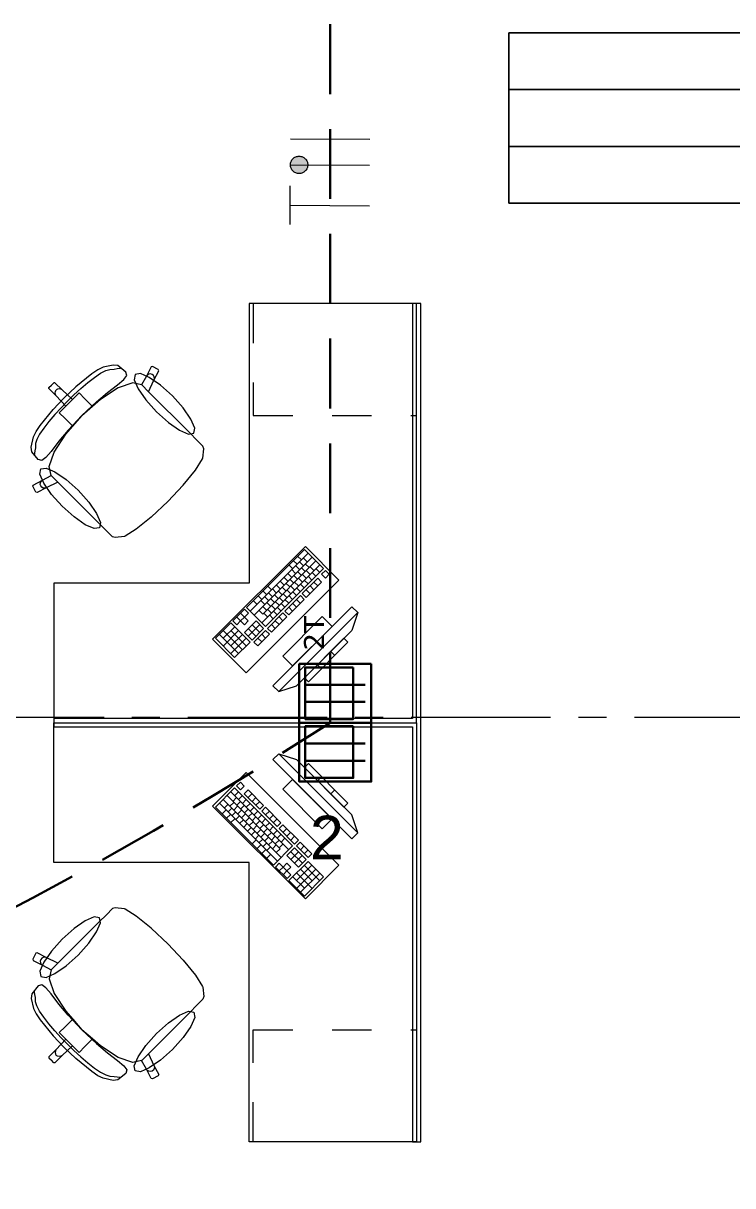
# Model space of a CAD drawing. Header units: inches. Extents: x -19 to 5698, y -728 to 92.
# Drawn here: x 123.249 to 125.791, y 8.325 to 12.486 of the extents above; entities that cross this region are included whole.
import ezdxf

# ---------------------------------------------------------------- set-up
doc = ezdxf.new("R2010")
doc.units = ezdxf.units.IN
doc.header["$MEASUREMENT"] = 0
for name, pattern in [('HIDDEN', [0.375, 0.25, -0.125]), ('Punto & Raya', [0.65, 0.5, -0.075, 0, -0.075]), ('Rayas', [0.282222, 0.141111, -0.141111]), ('RAYITAS', [0.375, 0.25, -0.125])]:
    doc.linetypes.add(name, pattern=pattern)
doc.layers.get('0').update_dxf_attribs({"color": 61})
for name, color, linetype, lineweight in [('00 conduct tomacorr', 120, 'HIDDEN', 30), ('00 IE LUZ EMERGENCIA', 253, 'Continuous', 0), ('T-TECHO-E', 150, 'Continuous', 20), ('TOMACORRIENTE', 22, 'RAYITAS', 9)]:
    doc.layers.add(name, color=color, linetype=linetype, lineweight=lineweight)
for name, color, linetype in [('02 _ ARQ _ ZON _ Espacio.3D', 7, 'Continuous'), ('Interior - Mobiliario', 7, 'Continuous'), ('Marcador - Secciones', 7, 'Continuous')]:
    doc.layers.add(name, color=color, linetype=linetype)
doc.styles.add('Annotative', font='arial.ttf')

# ---------------------------------------------------------------- blocks, each defined once
blk = doc.blocks.new('CAJA POP UP 6 MODULOS')
at = {"layer": '00 conduct tomacorr', "linetype": 'Continuous'}
for p, q in [((-0.095, -0.165), (-0.095, -0.0151)), ((-0.052, -0.165), (-0.052, -0.0151)), ((0.052, -0.165), (0.052, -0.0151)), ((0.095, -0.165), (0.095, -0.0151)), ((0, -0.165), (0, -0.18))]:
    blk.add_line(p, q, dxfattribs=at)
for points in [[(-0.147, 0), (0.147, 0), (0.147, -0.18), (-0.147, -0.18)], [(0, 0), (0.147, 0), (0.147, -0.18), (0, -0.18)]]:
    blk.add_lwpolyline(points, close=True, dxfattribs=at)
for points in [[(-0.138, -0.045), (-0.009, -0.045), (-0.009, -0.165), (-0.138, -0.165), (-0.138, -0.045)], [(0.009, -0.045), (0.138, -0.045), (0.138, -0.165), (0.009, -0.165), (0.009, -0.045)]]:
    blk.add_lwpolyline(points, dxfattribs=at)
at = {"color": 1, "insert": (-0.1807, -0.168), "char_height": 0.05, "attachment_point": 1, "rotation": 180}
blk.add_mtext_dynamic_manual_height_columns('{\\fVerdana|b0|i0|c0|p34;2T}', width=0.000481, gutter_width=0.1561, heights=[0], dxfattribs=at)
blk = doc.blocks.new('a')
at = {"layer": 'TOMACORRIENTE', "ltscale": 0.05}
h = blk.add_hatch(color=4, dxfattribs=at)
edge = h.paths.add_edge_path()
edge.add_arc((0, 0.0752), 0.0211, 0, 360)
at = {"layer": 'TOMACORRIENTE', "color": 4}
for p, q in [((-0.1455, 0.0963), (-0.0515, 0.0963)), ((-0.0985, 0.0963), (-0.0985, -0.0966)), ((0, 0.0963), (0, -0.0963)), ((0.0623, -0.0963), (0.0623, 0.0963))]:
    blk.add_line(p, q, dxfattribs=at)
blk.add_circle((0, 0.0752), 0.0211, dxfattribs=at)
blk = doc.blocks.new('CABLE 3FACE')
at = {"layer": 'T-TECHO-E', "rotation": 59.94170052614085}
blk.add_blockref('a', (0, 0), dxfattribs=at)

msp = doc.modelspace()

# ---------------------------------------------------------------- linework, layer by layer
at = {"layer": '00 conduct tomacorr'}
msp.add_line((124.3481, 9.9826), (124.3481, 14.0254), dxfattribs=at)
msp.add_arc((116.776, 21.6227), 13.8863, 286.74141, 303.04462, dxfattribs=at)
at = {"layer": '02 _ ARQ _ ZON _ Espacio.3D', "color": 251, "linetype": 'Continuous', "lineweight": 13}
for p, q in [((127.8106, 12.4525), (124.9882, 12.4525)), ((124.9882, 12.4525), (124.9882, 11.8418)), ((124.9882, 12.4525), (127.8106, 12.4525)), ((124.9882, 12.2489), (124.9882, 12.4525)), ((127.8106, 12.2489), (124.9882, 12.2489)), ((124.9882, 12.2489), (127.8106, 12.2489)), ((124.9882, 12.0454), (124.9882, 12.2489)), ((127.8106, 12.0454), (124.9882, 12.0454)), ((124.9882, 12.0454), (127.8106, 12.0454)), ((124.9882, 11.8418), (124.9882, 12.0454)), ((124.9882, 11.8418), (127.8106, 11.8418)), ((127.8106, 11.8418), (124.9882, 11.8418))]:
    msp.add_line(p, q, dxfattribs=at)
at = {"layer": 'Interior - Mobiliario', "color": 175, "linetype": 'Rayas', "lineweight": 13}
for p, q in [((124.0734, 11.4826), (124.0734, 11.0826)), ((124.0734, 11.0826), (124.6584, 11.0826)), ((124.0734, 8.4826), (124.0734, 8.8826)), ((124.0734, 8.8826), (124.6584, 8.8826))]:
    msp.add_line(p, q, dxfattribs=at)
at = {"layer": 'Interior - Mobiliario', "color": 175, "linetype": 'Continuous', "lineweight": 13}
for p, q in [((124.6734, 11.4826), (124.6434, 11.4826)), ((124.6434, 11.4826), (124.6434, 9.9976)), ((124.6734, 9.9976), (124.6734, 11.4826)), ((123.5162, 11.2462), (123.4945, 11.2313)), ((123.5355, 11.2552), (123.5162, 11.2462)), ((123.5259, 11.2336), (123.5447, 11.2436)), ((123.5716, 11.263), (123.5355, 11.2552)), ((123.5447, 11.2436), (123.5594, 11.2475)), ((123.5594, 11.2475), (123.5748, 11.2486)), ((123.5884, 11.2611), (123.5716, 11.263)), ((123.5748, 11.2486), (123.5856, 11.2507)), ((123.5856, 11.2507), (123.5936, 11.2514)), ((123.6162, 11.2379), (123.5884, 11.2611)), ((123.5936, 11.2514), (123.5981, 11.2522)), ((123.6196, 11.225), (123.6162, 11.2379)), ((123.7076, 11.2559), (123.6906, 11.2228)), ((123.7116, 11.2572), (123.7076, 11.2559)), ((123.733, 11.2464), (123.7116, 11.2572)), ((123.7173, 11.2093), (123.7343, 11.2424)), ((123.7343, 11.2424), (123.733, 11.2464)), ((123.3584, 11.1997), (123.3498, 11.1912)), ((123.3626, 11.1997), (123.3584, 11.1997)), ((123.3887, 11.1736), (123.3626, 11.1997)), ((123.4945, 11.2313), (123.4378, 11.1845)), ((123.4555, 11.179), (123.4802, 11.2002)), ((123.4802, 11.2002), (123.504, 11.2188)), ((123.504, 11.2188), (123.5259, 11.2336)), ((123.5873, 11.192), (123.6096, 11.2106)), ((123.6413, 11.1992), (123.5894, 11.1809)), ((123.6096, 11.2106), (123.6196, 11.225)), ((123.6733, 11.1918), (123.6413, 11.1992)), ((123.6906, 11.2228), (123.6733, 11.1918)), ((123.6942, 11.2274), (123.6906, 11.2228)), ((123.6994, 11.2303), (123.6942, 11.2274)), ((123.6977, 11.1675), (123.7173, 11.2093)), ((123.7052, 11.231), (123.6994, 11.2303)), ((123.7108, 11.2295), (123.7052, 11.231)), ((123.7154, 11.2259), (123.7108, 11.2295)), ((123.7183, 11.2208), (123.7154, 11.2259)), ((123.7173, 11.2093), (123.7189, 11.2149)), ((123.7189, 11.2149), (123.7183, 11.2208)), ((123.3413, 11.1826), (123.3498, 11.1912)), ((123.3413, 11.1784), (123.3413, 11.1826)), ((123.3674, 11.1523), (123.3413, 11.1784)), ((123.363, 11.1629), (123.3642, 11.1687)), ((123.3641, 11.1572), (123.363, 11.1629)), ((123.3674, 11.1523), (123.3641, 11.1572)), ((123.3642, 11.1687), (123.3675, 11.1736)), ((123.3723, 11.1768), (123.3675, 11.1736)), ((123.3781, 11.178), (123.3723, 11.1768)), ((123.3838, 11.1769), (123.3781, 11.178)), ((123.3887, 11.1736), (123.3838, 11.1769)), ((123.4252, 11.1397), (123.3887, 11.1736)), ((123.4378, 11.1845), (123.3956, 11.1454)), ((123.4074, 11.1336), (123.4308, 11.1565)), ((123.4489, 11.1633), (123.4252, 11.1397)), ((123.4308, 11.1565), (123.4555, 11.179)), ((123.47, 11.1421), (123.4489, 11.1633)), ((123.5118, 11.1314), (123.5512, 11.1641)), ((123.5894, 11.1809), (123.5255, 11.1396)), ((123.5512, 11.1641), (123.5873, 11.192)), ((123.6735, 11.1917), (123.6733, 11.1918)), ((123.6735, 11.1917), (123.6977, 11.1675)), ((123.8456, 11.0197), (123.6977, 11.1675)), ((123.3565, 11.1032), (123.3956, 11.1454)), ((123.4013, 11.1158), (123.3674, 11.1523)), ((123.3777, 11.0921), (123.4013, 11.1158)), ((123.4074, 11.1336), (123.3846, 11.1102)), ((123.4013, 11.1158), (123.4133, 11.1277)), ((123.4252, 11.1397), (123.4133, 11.1277)), ((123.4591, 11.0819), (123.5118, 11.1314)), ((123.4974, 11.1148), (123.4595, 11.0815)), ((123.4974, 11.1148), (123.47, 11.1421)), ((123.5255, 11.1396), (123.4974, 11.1148)), ((123.3097, 11.0465), (123.3565, 11.1032)), ((123.362, 11.0856), (123.3408, 11.0608)), ((123.3846, 11.1102), (123.362, 11.0856)), ((123.3989, 11.071), (123.3777, 11.0921)), ((123.4262, 11.0436), (123.3989, 11.071)), ((123.4591, 11.0819), (123.4096, 11.0292)), ((123.4262, 11.0436), (123.4595, 11.0815)), ((123.2948, 11.0248), (123.3097, 11.0465)), ((123.3223, 11.037), (123.3074, 11.0152)), ((123.3408, 11.0608), (123.3223, 11.037)), ((123.4096, 11.0292), (123.3769, 10.9898)), ((123.4015, 11.0155), (123.4262, 11.0436)), ((123.278, 10.9694), (123.2858, 11.0056)), ((123.2858, 11.0056), (123.2948, 11.0248)), ((123.2974, 10.9963), (123.2935, 10.9816)), ((123.3074, 11.0152), (123.2974, 10.9963)), ((123.3769, 10.9898), (123.349, 10.9537)), ((123.3601, 10.9516), (123.4015, 11.0155)), ((123.8711, 10.9942), (123.8456, 11.0197)), ((123.893, 10.9722), (123.8711, 10.9942)), ((123.2799, 10.9526), (123.278, 10.9694)), ((123.3031, 10.9248), (123.2799, 10.9526)), ((123.2896, 10.9474), (123.2888, 10.9429)), ((123.2903, 10.9554), (123.2896, 10.9474)), ((123.2924, 10.9662), (123.2903, 10.9554)), ((123.2935, 10.9816), (123.2924, 10.9662)), ((123.349, 10.9537), (123.3304, 10.9314)), ((123.3418, 10.8997), (123.3601, 10.9516)), ((123.8919, 10.929), (123.8959, 10.9629)), ((123.8959, 10.9629), (123.893, 10.9722)), ((123.316, 10.9214), (123.3031, 10.9248)), ((123.3304, 10.9314), (123.316, 10.9214)), ((123.8661, 10.8868), (123.891, 10.9269)), ((123.891, 10.9269), (123.8919, 10.929)), ((123.3182, 10.8504), (123.3492, 10.8677)), ((123.3492, 10.8677), (123.3418, 10.8997)), ((123.3493, 10.8675), (123.3492, 10.8677)), ((123.3493, 10.8675), (123.3735, 10.8433)), ((123.8225, 10.8332), (123.8661, 10.8868)), ((123.2838, 10.8294), (123.2851, 10.8334)), ((123.2946, 10.808), (123.2838, 10.8294)), ((123.2851, 10.8334), (123.3182, 10.8504)), ((123.3317, 10.8237), (123.2986, 10.8067)), ((123.31, 10.8358), (123.3107, 10.8416)), ((123.3115, 10.8302), (123.31, 10.8358)), ((123.3107, 10.8416), (123.3136, 10.8468)), ((123.3151, 10.8256), (123.3115, 10.8302)), ((123.3136, 10.8468), (123.3182, 10.8504)), ((123.3203, 10.8227), (123.3151, 10.8256)), ((123.3261, 10.8221), (123.3203, 10.8227)), ((123.3317, 10.8237), (123.3261, 10.8221)), ((123.3735, 10.8433), (123.3317, 10.8237)), ((123.5213, 10.6954), (123.3735, 10.8433)), ((123.767, 10.774), (123.8219, 10.8323)), ((123.8219, 10.8323), (123.8225, 10.8332)), ((123.2986, 10.8067), (123.2946, 10.808)), ((123.767, 10.774), (123.7087, 10.7191)), ((123.5469, 10.6699), (123.5213, 10.6954)), ((123.7078, 10.7185), (123.6542, 10.6749)), ((123.7087, 10.7191), (123.7078, 10.7185)), ((123.5688, 10.648), (123.5469, 10.6699)), ((123.6542, 10.6749), (123.6141, 10.65)), ((123.5781, 10.6451), (123.5688, 10.648)), ((123.612, 10.6491), (123.5781, 10.6451)), ((123.6141, 10.65), (123.612, 10.6491)), ((124.2565, 10.603), (124.0487, 10.3953)), ((124.2702, 10.5893), (124.0625, 10.3816)), ((124.2839, 10.5756), (124.0762, 10.3679)), ((124.2322, 10.5788), (124.2459, 10.5651)), ((124.2529, 10.572), (124.2666, 10.5583)), ((124.325, 10.5345), (124.2565, 10.603)), ((124.3113, 10.5482), (124.1036, 10.3405)), ((124.2976, 10.5619), (124.1072, 10.3715)), ((124.1173, 10.3268), (124.325, 10.5345)), ((124.2011, 10.5477), (124.2148, 10.5339)), ((124.2113, 10.5305), (124.225, 10.5168)), ((124.2166, 10.5632), (124.2304, 10.5495)), ((124.2252, 10.5443), (124.2389, 10.5306)), ((124.239, 10.5582), (124.2527, 10.5445)), ((124.2458, 10.5375), (124.2595, 10.5238)), ((124.2596, 10.5514), (124.2734, 10.5377)), ((124.2768, 10.5411), (124.2905, 10.5274)), ((124.2975, 10.5343), (124.3112, 10.5206)), ((124.1698, 10.4889), (124.1835, 10.4752)), ((124.1836, 10.5028), (124.1973, 10.4891)), ((124.1975, 10.5166), (124.2112, 10.5029)), ((124.2043, 10.496), (124.218, 10.4823)), ((124.2181, 10.5098), (124.2318, 10.4961)), ((124.232, 10.5237), (124.2457, 10.51)), ((124.2353, 10.4996), (124.249, 10.4859)), ((124.3042, 10.4999), (124.2488, 10.4445)), ((124.2491, 10.5134), (124.2628, 10.4997)), ((124.2559, 10.4928), (124.2696, 10.4791)), ((124.263, 10.5273), (124.2767, 10.5136)), ((124.2698, 10.5067), (124.2835, 10.4929)), ((124.2836, 10.5205), (124.2973, 10.5068)), ((124.3179, 10.4862), (124.3042, 10.4999)), ((124.3319, 10.5276), (124.318, 10.5138)), ((124.318, 10.5138), (124.3317, 10.5001)), ((124.3317, 10.5001), (124.3456, 10.5139)), ((124.3456, 10.5139), (124.3319, 10.5276)), ((124.1076, 10.4542), (124.1213, 10.4405)), ((124.1249, 10.4715), (124.1386, 10.4578)), ((124.1282, 10.4474), (124.1419, 10.4337)), ((124.1421, 10.4612), (124.1558, 10.4475)), ((124.1559, 10.4751), (124.1696, 10.4614)), ((124.1627, 10.4545), (124.1764, 10.4407)), ((124.1766, 10.4683), (124.1903, 10.4546)), ((124.1904, 10.4821), (124.2041, 10.4684)), ((124.1937, 10.458), (124.2074, 10.4443)), ((124.2076, 10.4719), (124.2213, 10.4582)), ((124.2144, 10.4513), (124.2281, 10.4375)), ((124.2214, 10.4857), (124.2351, 10.472)), ((124.2282, 10.4651), (124.2419, 10.4514)), ((124.2421, 10.479), (124.2558, 10.4652)), ((124.2625, 10.4308), (124.3179, 10.4862)), ((124.2626, 10.4584), (124.2764, 10.4447)), ((124.2765, 10.4722), (124.2902, 10.4585)), ((124.2903, 10.4861), (124.304, 10.4724)), ((124.073, 10.4196), (124.0867, 10.4059)), ((124.0903, 10.4369), (124.104, 10.4232)), ((124.1005, 10.4197), (124.1142, 10.406)), ((124.1144, 10.4335), (124.1281, 10.4198)), ((124.1212, 10.4129), (124.1349, 10.3992)), ((124.135, 10.4268), (124.1487, 10.413)), ((124.1489, 10.4406), (124.1626, 10.4269)), ((124.1522, 10.4165), (124.1659, 10.4028)), ((124.166, 10.4304), (124.1798, 10.4166)), ((124.1728, 10.4097), (124.1865, 10.396)), ((124.1799, 10.4442), (124.1936, 10.4305)), ((124.2419, 10.4376), (124.1865, 10.3822)), ((124.1867, 10.4236), (124.2004, 10.4099)), ((124.2002, 10.3685), (124.2556, 10.4239)), ((124.2005, 10.4374), (124.2142, 10.4237)), ((124.2142, 10.4099), (124.2279, 10.3962)), ((124.228, 10.4238), (124.2417, 10.4101)), ((124.2556, 10.4239), (124.2419, 10.4376)), ((124.2488, 10.4445), (124.2625, 10.4308)), ((124.0418, 10.3884), (124.0003, 10.3469)), ((124.028, 10.3746), (124.0417, 10.3608)), ((124.0417, 10.3608), (124.0555, 10.3747)), ((124.0555, 10.3747), (124.0418, 10.3884)), ((124.0487, 10.3953), (124.1173, 10.3268)), ((124.0935, 10.3852), (124.1072, 10.3715)), ((124.1073, 10.3991), (124.121, 10.3854)), ((124.1107, 10.375), (124.1244, 10.3613)), ((124.1796, 10.3753), (124.1242, 10.3199)), ((124.1245, 10.3888), (124.1382, 10.3751)), ((124.1313, 10.3682), (124.145, 10.3545)), ((124.1383, 10.4027), (124.1521, 10.3889)), ((124.4261, 10.3977), (124.1433, 10.1149)), ((124.1451, 10.382), (124.1588, 10.3683)), ((124.159, 10.3959), (124.1727, 10.3822)), ((124.1645, 10.0937), (124.4473, 10.3765)), ((124.3201, 10.3624), (124.1786, 10.221)), ((124.1933, 10.3616), (124.1796, 10.3753)), ((124.1865, 10.3822), (124.2002, 10.3685)), ((124.2003, 10.3961), (124.214, 10.3824)), ((124.3554, 10.327), (124.3201, 10.3624)), ((124.4473, 10.3765), (124.4261, 10.3977)), ((124.4473, 10.3765), (124.4261, 10.3129)), ((123.9933, 10.3399), (123.938, 10.2846)), ((124.0071, 10.3262), (123.9655, 10.2847)), ((124.0619, 10.2714), (123.9933, 10.3399)), ((124.0003, 10.3469), (124.014, 10.3332)), ((124.014, 10.3332), (124.0278, 10.347)), ((124.0141, 10.3607), (124.0278, 10.347)), ((124.0417, 10.3608), (124.0278, 10.347)), ((124.0278, 10.347), (124.0415, 10.3333)), ((124.083, 10.3473), (124.0414, 10.3057)), ((124.0415, 10.3333), (124.0554, 10.3471)), ((124.0554, 10.3471), (124.0417, 10.3608)), ((124.0967, 10.3336), (124.0551, 10.292)), ((124.0691, 10.3334), (124.0965, 10.306)), ((124.1104, 10.3198), (124.083, 10.3473)), ((124.1379, 10.3062), (124.1933, 10.3616)), ((124.138, 10.3338), (124.1517, 10.32)), ((124.1519, 10.3476), (124.1656, 10.3339)), ((124.1657, 10.3615), (124.1794, 10.3477)), ((124.214, 10.1856), (124.3554, 10.327)), ((123.938, 10.2846), (124.0065, 10.216)), ((123.9518, 10.2984), (124.0204, 10.2298)), ((124.0208, 10.3125), (123.9654, 10.2571)), ((123.9657, 10.3122), (124.0342, 10.2437)), ((124.0482, 10.2851), (123.9928, 10.2297)), ((124.0345, 10.2988), (123.9929, 10.2573)), ((123.9932, 10.3124), (124.0481, 10.2575)), ((124.0414, 10.3057), (124.0688, 10.2783)), ((124.0553, 10.3196), (124.0827, 10.2921)), ((124.0688, 10.2783), (124.1104, 10.3198)), ((124.1172, 10.313), (124.0757, 10.2714)), ((124.0894, 10.2577), (124.131, 10.2993)), ((124.0895, 10.2853), (124.1033, 10.2716)), ((124.1034, 10.2991), (124.1171, 10.2854)), ((124.131, 10.2993), (124.1172, 10.313)), ((124.1242, 10.3199), (124.1379, 10.3062)), ((124.4261, 10.3129), (124.2281, 10.1149)), ((124.3978, 10.2846), (124.2564, 10.1432)), ((124.412, 10.2705), (124.3978, 10.2846)), ((124.0065, 10.216), (124.0619, 10.2714)), ((124.0757, 10.2714), (124.0894, 10.2577)), ((124.2706, 10.129), (124.412, 10.2705)), ((124.3507, 10.2375), (124.3648, 10.2233)), ((124.1786, 10.221), (124.214, 10.1856)), ((124.3036, 10.1903), (124.3177, 10.1762)), ((124.1433, 10.1149), (124.1645, 10.0937)), ((124.1645, 10.0937), (124.2281, 10.1149)), ((124.2564, 10.1432), (124.2706, 10.129)), ((123.3584, 9.9976), (123.3584, 9.9676)), ((124.6434, 9.9976), (123.3584, 9.9976)), ((124.6734, 9.9676), (124.6734, 9.9976)), ((123.3584, 9.9676), (124.6434, 9.9676)), ((124.6434, 9.9676), (124.6434, 8.4826)), ((124.6734, 8.4826), (124.6734, 9.9676)), ((124.1645, 9.8715), (124.1433, 9.8503)), ((124.4473, 9.5887), (124.1645, 9.8715)), ((124.1645, 9.8715), (124.2281, 9.8503)), ((124.1433, 9.8503), (124.4261, 9.5674)), ((124.2281, 9.8503), (124.4261, 9.6523)), ((124.2706, 9.8361), (124.2564, 9.822)), ((124.2564, 9.822), (124.3978, 9.6806)), ((124.412, 9.6947), (124.2706, 9.8361)), ((124.214, 9.7796), (124.1786, 9.7442)), ((124.3554, 9.6381), (124.214, 9.7796)), ((124.3036, 9.7749), (124.3177, 9.789)), ((124.0065, 9.7492), (123.938, 9.6806)), ((124.2142, 9.5415), (124.0065, 9.7492)), ((124.0271, 9.7698), (124.0134, 9.756)), ((124.0134, 9.756), (124.0272, 9.7422)), ((124.0409, 9.7559), (124.0271, 9.7698)), ((124.0272, 9.7422), (124.0409, 9.7559)), ((124.0548, 9.7421), (124.0411, 9.7283)), ((124.1102, 9.6867), (124.0548, 9.7421)), ((124.1786, 9.7442), (124.3201, 9.6028)), ((124.3507, 9.7277), (124.3648, 9.7419)), ((123.9654, 9.708), (124.1731, 9.5003)), ((123.9791, 9.7218), (124.1695, 9.5314)), ((123.9896, 9.6838), (124.0033, 9.6975)), ((123.9928, 9.7355), (124.2005, 9.5278)), ((123.9999, 9.701), (124.0136, 9.7147)), ((124.0067, 9.7216), (124.0204, 9.7353)), ((124.0137, 9.6871), (124.0274, 9.7009)), ((124.0205, 9.7078), (124.0342, 9.7215)), ((124.0344, 9.6939), (124.0481, 9.7076)), ((124.0411, 9.7283), (124.0965, 9.673)), ((124.0549, 9.7145), (124.0686, 9.7282)), ((124.0688, 9.7006), (124.0825, 9.7144)), ((124.0826, 9.6868), (124.0963, 9.7005)), ((123.938, 9.6806), (124.1457, 9.4729)), ((123.9517, 9.6943), (124.1594, 9.4866)), ((123.9622, 9.6564), (123.9759, 9.6701)), ((123.969, 9.677), (123.9827, 9.6907)), ((123.9778, 9.6408), (123.9915, 9.6545)), ((123.9828, 9.6632), (123.9965, 9.6769)), ((123.9967, 9.6493), (124.0104, 9.663)), ((124.0035, 9.67), (124.0172, 9.6837)), ((124.0173, 9.6561), (124.031, 9.6698)), ((124.0276, 9.6733), (124.0413, 9.687)), ((124.0312, 9.6423), (124.0449, 9.656)), ((124.0414, 9.6594), (124.0551, 9.6732)), ((124.0482, 9.6801), (124.0619, 9.6938)), ((124.0553, 9.6456), (124.069, 9.6593)), ((124.0621, 9.6662), (124.0758, 9.6799)), ((124.0759, 9.6524), (124.0896, 9.6661)), ((124.0965, 9.673), (124.1102, 9.6867)), ((124.1171, 9.6797), (124.1034, 9.666)), ((124.1034, 9.666), (124.1588, 9.6106)), ((124.1725, 9.6244), (124.1171, 9.6797)), ((124.1172, 9.6522), (124.131, 9.6659)), ((124.3978, 9.6806), (124.412, 9.6947)), ((123.9933, 9.6252), (124.0071, 9.6389)), ((124.0105, 9.6355), (124.0242, 9.6492)), ((124.0244, 9.6216), (124.0381, 9.6353)), ((124.0382, 9.6078), (124.0519, 9.6215)), ((124.045, 9.6284), (124.0587, 9.6421)), ((124.0589, 9.6146), (124.0726, 9.6283)), ((124.0691, 9.6317), (124.0828, 9.6455)), ((124.0727, 9.6007), (124.0864, 9.6144)), ((124.083, 9.6179), (124.0967, 9.6316)), ((124.0897, 9.6385), (124.1035, 9.6522)), ((124.0968, 9.6041), (124.1105, 9.6178)), ((124.1036, 9.6247), (124.1173, 9.6384)), ((124.1174, 9.6108), (124.1312, 9.6246)), ((124.1311, 9.6383), (124.1448, 9.652)), ((124.1449, 9.6245), (124.1586, 9.6382)), ((124.1588, 9.6106), (124.1725, 9.6244)), ((124.1794, 9.6174), (124.1657, 9.6037)), ((124.2348, 9.562), (124.1794, 9.6174)), ((124.3201, 9.6028), (124.3554, 9.6381)), ((124.4473, 9.5887), (124.4261, 9.6523)), ((124.0521, 9.5939), (124.0658, 9.6076)), ((124.0659, 9.5801), (124.0796, 9.5938)), ((124.0798, 9.5662), (124.0935, 9.58)), ((124.0866, 9.5869), (124.1003, 9.6006)), ((124.1004, 9.573), (124.1141, 9.5867)), ((124.1107, 9.5902), (124.1244, 9.6039)), ((124.1142, 9.5592), (124.128, 9.5729)), ((124.1245, 9.5764), (124.1382, 9.5901)), ((124.1313, 9.597), (124.145, 9.6107)), ((124.1383, 9.5625), (124.1521, 9.5762)), ((124.1451, 9.5831), (124.1588, 9.5969)), ((124.159, 9.5693), (124.1727, 9.583)), ((124.1657, 9.6037), (124.2211, 9.5483)), ((124.1796, 9.5899), (124.1933, 9.6036)), ((124.1934, 9.576), (124.2071, 9.5897)), ((124.2072, 9.5622), (124.221, 9.5759)), ((124.4261, 9.5674), (124.4473, 9.5887)), ((124.0695, 9.5491), (124.0832, 9.5628)), ((124.0868, 9.5318), (124.1005, 9.5455)), ((124.0936, 9.5524), (124.1073, 9.5661)), ((124.1075, 9.5385), (124.1212, 9.5523)), ((124.1213, 9.5247), (124.135, 9.5384)), ((124.1281, 9.5453), (124.1418, 9.559)), ((124.1419, 9.5315), (124.1557, 9.5452)), ((124.1457, 9.4729), (124.2142, 9.5415)), ((124.1522, 9.5487), (124.1659, 9.5624)), ((124.1558, 9.5176), (124.1695, 9.5314)), ((124.166, 9.5348), (124.1798, 9.5485)), ((124.1728, 9.5555), (124.1865, 9.5692)), ((124.2212, 9.5345), (124.1937, 9.5071)), ((124.2211, 9.5483), (124.2348, 9.562)), ((124.2627, 9.493), (124.2212, 9.5345)), ((124.2417, 9.5551), (124.228, 9.5414)), ((124.228, 9.5414), (124.2696, 9.4999)), ((124.2833, 9.5136), (124.2417, 9.5551)), ((124.2419, 9.5276), (124.2556, 9.5413)), ((124.1041, 9.5144), (124.1178, 9.5282)), ((124.1214, 9.4971), (124.1352, 9.5108)), ((124.1937, 9.5071), (124.2353, 9.4656)), ((124.2074, 9.5208), (124.249, 9.4793)), ((124.2076, 9.4933), (124.235, 9.5207)), ((124.2214, 9.4794), (124.2489, 9.5069)), ((124.2353, 9.4656), (124.2627, 9.493)), ((124.2557, 9.5137), (124.2694, 9.5274)), ((124.2696, 9.4999), (124.2833, 9.5136)), ((124.1663, 9.4797), (124.1526, 9.466)), ((124.1526, 9.466), (124.1941, 9.4244)), ((124.1802, 9.4658), (124.1663, 9.4797)), ((124.1664, 9.4521), (124.1802, 9.4658)), ((124.1939, 9.4796), (124.1802, 9.4658)), ((124.1802, 9.4658), (124.194, 9.452)), ((124.1803, 9.4383), (124.194, 9.452)), ((124.2077, 9.4657), (124.1939, 9.4796)), ((124.194, 9.452), (124.2077, 9.4657)), ((124.2079, 9.4381), (124.194, 9.452)), ((124.2696, 9.4861), (124.2011, 9.4175)), ((124.2286, 9.4174), (124.2835, 9.4722)), ((124.2288, 9.3898), (124.2973, 9.4584)), ((124.2422, 9.4587), (124.2837, 9.4171)), ((124.2559, 9.4724), (124.3113, 9.417)), ((124.325, 9.4307), (124.2696, 9.4861)), ((124.1941, 9.4244), (124.2079, 9.4381)), ((124.2011, 9.4175), (124.2565, 9.3621)), ((124.2148, 9.4312), (124.2563, 9.3897)), ((124.2285, 9.4449), (124.2839, 9.3895)), ((124.2426, 9.376), (124.3112, 9.4445)), ((124.2565, 9.3621), (124.325, 9.4307)), ((123.5469, 9.2953), (123.5213, 9.2697)), ((123.5688, 9.3172), (123.5469, 9.2953)), ((123.5781, 9.3201), (123.5688, 9.3172)), ((123.612, 9.3161), (123.5781, 9.3201)), ((123.6141, 9.3152), (123.612, 9.3161)), ((123.6542, 9.2903), (123.6141, 9.3152)), ((123.7078, 9.2467), (123.6542, 9.2903)), ((123.5213, 9.2697), (123.3735, 9.1219)), ((123.7087, 9.246), (123.7078, 9.2467)), ((123.767, 9.1912), (123.7087, 9.246)), ((123.2946, 9.1572), (123.2838, 9.1358)), ((123.2986, 9.1584), (123.2946, 9.1572)), ((123.3317, 9.1415), (123.2986, 9.1584)), ((123.767, 9.1912), (123.8219, 9.1328)), ((123.2838, 9.1358), (123.2851, 9.1317)), ((123.2851, 9.1317), (123.3182, 9.1148)), ((123.3115, 9.135), (123.31, 9.1294)), ((123.31, 9.1294), (123.3107, 9.1235)), ((123.3107, 9.1235), (123.3136, 9.1184)), ((123.3151, 9.1396), (123.3115, 9.135)), ((123.3136, 9.1184), (123.3182, 9.1148)), ((123.3203, 9.1424), (123.3151, 9.1396)), ((123.3182, 9.1148), (123.3492, 9.0974)), ((123.3261, 9.1431), (123.3203, 9.1424)), ((123.3317, 9.1415), (123.3261, 9.1431)), ((123.3735, 9.1219), (123.3317, 9.1415)), ((123.3493, 9.0977), (123.3735, 9.1219)), ((123.8219, 9.1328), (123.8225, 9.132)), ((123.8225, 9.132), (123.8661, 9.0783)), ((123.3492, 9.0974), (123.3418, 9.0655)), ((123.3493, 9.0977), (123.3492, 9.0974)), ((123.8661, 9.0783), (123.891, 9.0383)), ((123.3031, 9.0404), (123.2799, 9.0125)), ((123.316, 9.0438), (123.3031, 9.0404)), ((123.3304, 9.0338), (123.316, 9.0438)), ((123.349, 9.0115), (123.3304, 9.0338)), ((123.3418, 9.0655), (123.3601, 9.0135)), ((123.891, 9.0383), (123.8919, 9.0362)), ((123.8919, 9.0362), (123.8959, 9.0023)), ((123.2799, 9.0125), (123.278, 8.9957)), ((123.278, 8.9957), (123.2858, 8.9596)), ((123.2896, 9.0178), (123.2888, 9.0223)), ((123.2903, 9.0097), (123.2896, 9.0178)), ((123.2924, 8.999), (123.2903, 9.0097)), ((123.2935, 8.9836), (123.2924, 8.999)), ((123.3769, 8.9753), (123.349, 9.0115)), ((123.3601, 9.0135), (123.4015, 8.9497)), ((123.893, 8.993), (123.8711, 8.971)), ((123.8959, 9.0023), (123.893, 8.993)), ((123.2858, 8.9596), (123.2948, 8.9404)), ((123.2974, 8.9688), (123.2935, 8.9836)), ((123.3074, 8.95), (123.2974, 8.9688)), ((123.3223, 8.9282), (123.3074, 8.95)), ((123.4096, 8.936), (123.3769, 8.9753)), ((123.4015, 8.9497), (123.4262, 8.9216)), ((123.8711, 8.971), (123.8456, 8.9455)), ((123.2948, 8.9404), (123.3097, 8.9187)), ((123.3097, 8.9187), (123.3565, 8.862)), ((123.3408, 8.9044), (123.3223, 8.9282)), ((123.4262, 8.9216), (123.3989, 8.8942)), ((123.4591, 8.8832), (123.4096, 8.936)), ((123.4262, 8.9216), (123.4595, 8.8837)), ((123.8456, 8.9455), (123.6977, 8.7976)), ((123.362, 8.8796), (123.3408, 8.9044)), ((123.3846, 8.855), (123.362, 8.8796)), ((123.3989, 8.8942), (123.3777, 8.873)), ((123.3777, 8.873), (123.4013, 8.8494)), ((123.4591, 8.8832), (123.5118, 8.8338)), ((123.4974, 8.8504), (123.4595, 8.8837)), ((123.3565, 8.862), (123.3956, 8.8198)), ((123.4013, 8.8494), (123.3674, 8.8129)), ((123.4074, 8.8315), (123.3846, 8.855)), ((123.4252, 8.8255), (123.3887, 8.7915)), ((123.4013, 8.8494), (123.4133, 8.8374)), ((123.4074, 8.8315), (123.4308, 8.8087)), ((123.4252, 8.8255), (123.4133, 8.8374)), ((123.4489, 8.8019), (123.4252, 8.8255)), ((123.47, 8.823), (123.4489, 8.8019)), ((123.4974, 8.8504), (123.47, 8.823)), ((123.5255, 8.8256), (123.4974, 8.8504)), ((123.5118, 8.8338), (123.5512, 8.801)), ((123.5894, 8.7843), (123.5255, 8.8256)), ((123.3674, 8.8129), (123.3413, 8.7868)), ((123.3413, 8.7868), (123.3413, 8.7825)), ((123.3413, 8.7825), (123.3498, 8.774)), ((123.3887, 8.7915), (123.3626, 8.7654)), ((123.3641, 8.808), (123.363, 8.8023)), ((123.363, 8.8023), (123.3642, 8.7965)), ((123.3674, 8.8129), (123.3641, 8.808)), ((123.3642, 8.7965), (123.3675, 8.7916)), ((123.3723, 8.7883), (123.3675, 8.7916)), ((123.3781, 8.7872), (123.3723, 8.7883)), ((123.3838, 8.7883), (123.3781, 8.7872)), ((123.3887, 8.7915), (123.3838, 8.7883)), ((123.4378, 8.7807), (123.3956, 8.8198)), ((123.4308, 8.8087), (123.4555, 8.7862)), ((123.4945, 8.7338), (123.4378, 8.7807)), ((123.4555, 8.7862), (123.4802, 8.765)), ((123.5512, 8.801), (123.5873, 8.7731)), ((123.6413, 8.7659), (123.5894, 8.7843)), ((123.6735, 8.7734), (123.6977, 8.7976)), ((123.6977, 8.7976), (123.7173, 8.7559)), ((123.3584, 8.7654), (123.3498, 8.774)), ((123.3626, 8.7654), (123.3584, 8.7654)), ((123.4802, 8.765), (123.504, 8.7464)), ((123.504, 8.7464), (123.5259, 8.7316)), ((123.5873, 8.7731), (123.6096, 8.7545)), ((123.6096, 8.7545), (123.6196, 8.7402)), ((123.6196, 8.7402), (123.6162, 8.7273)), ((123.6733, 8.7734), (123.6413, 8.7659)), ((123.6735, 8.7734), (123.6733, 8.7734)), ((123.6906, 8.7424), (123.6733, 8.7734)), ((123.6942, 8.7377), (123.6906, 8.7424)), ((123.7076, 8.7093), (123.6906, 8.7424)), ((123.7154, 8.7393), (123.7108, 8.7357)), ((123.7183, 8.7444), (123.7154, 8.7393)), ((123.7173, 8.7559), (123.7189, 8.7502)), ((123.7173, 8.7559), (123.7343, 8.7228)), ((123.7189, 8.7502), (123.7183, 8.7444)), ((123.5162, 8.7189), (123.4945, 8.7338)), ((123.5355, 8.71), (123.5162, 8.7189)), ((123.5259, 8.7316), (123.5447, 8.7216)), ((123.5716, 8.7022), (123.5355, 8.71)), ((123.5447, 8.7216), (123.5594, 8.7177)), ((123.5594, 8.7177), (123.5748, 8.7165)), ((123.5884, 8.7041), (123.5716, 8.7022)), ((123.5748, 8.7165), (123.5856, 8.7145)), ((123.5856, 8.7145), (123.5936, 8.7137)), ((123.6162, 8.7273), (123.5884, 8.7041)), ((123.5936, 8.7137), (123.5981, 8.7129)), ((123.6994, 8.7349), (123.6942, 8.7377)), ((123.7052, 8.7341), (123.6994, 8.7349)), ((123.7108, 8.7357), (123.7052, 8.7341)), ((123.7116, 8.7079), (123.7076, 8.7093)), ((123.733, 8.7187), (123.7116, 8.7079)), ((123.7343, 8.7228), (123.733, 8.7187)), ((124.6434, 8.4826), (124.6734, 8.4826))]:
    msp.add_line(p, q, dxfattribs=at)
at = {"layer": 'Interior - Mobiliario', "color": 175, "linetype": 'Continuous', "lineweight": 13, "flags": 128}
for points in [[(124.6584, 9.9826), (124.6584, 11.4826), (124.0584, 11.4826), (124.0584, 10.4826), (123.3584, 10.4826), (123.3584, 9.9826)], [(123.7835, 11.1524), (123.741, 11.1906), (123.7007, 11.2186), (123.6686, 11.2322), (123.6497, 11.2293), (123.6468, 11.2104), (123.6604, 11.1783), (123.6884, 11.138), (123.7266, 11.0955), (123.7691, 11.0573), (123.8094, 11.0293), (123.8415, 11.0157), (123.8604, 11.0186), (123.8633, 11.0375), (123.8497, 11.0696), (123.8217, 11.1099)], [(123.3886, 10.7575), (123.3504, 10.8), (123.3224, 10.8403), (123.3088, 10.8724), (123.3117, 10.8913), (123.3306, 10.8942), (123.3627, 10.8806), (123.403, 10.8526), (123.4455, 10.8144), (123.4837, 10.7719), (123.5117, 10.7316), (123.5253, 10.6995), (123.5224, 10.6806), (123.5035, 10.6777), (123.4714, 10.6913), (123.4311, 10.7193)], [(124.3802, 10.4932), (124.2599, 10.6134), (123.9276, 10.2811), (124.0478, 10.1609)], [(124.6584, 9.9826), (124.6584, 8.4826), (124.0584, 8.4826), (124.0584, 9.4826), (123.3584, 9.4826), (123.3584, 9.9826)], [(124.0478, 9.8043), (123.9276, 9.6841), (124.2599, 9.3518), (124.3802, 9.472)], [(123.3886, 9.2077), (123.3504, 9.1652), (123.3224, 9.1248), (123.3088, 9.0928), (123.3117, 9.0738), (123.3306, 9.071), (123.3627, 9.0846), (123.403, 9.1126), (123.4455, 9.1507), (123.4837, 9.1932), (123.5117, 9.2336), (123.5253, 9.2657), (123.5224, 9.2846), (123.5035, 9.2874), (123.4714, 9.2738), (123.4311, 9.2458)], [(123.7835, 8.8127), (123.741, 8.7746), (123.7007, 8.7466), (123.6686, 8.733), (123.6497, 8.7358), (123.6468, 8.7547), (123.6604, 8.7868), (123.6884, 8.8272), (123.7266, 8.8697), (123.7691, 8.9078), (123.8094, 8.9358), (123.8415, 8.9494), (123.8604, 8.9466), (123.8633, 8.9277), (123.8497, 8.8956), (123.8217, 8.8552)]]:
    msp.add_lwpolyline(points, close=True, dxfattribs=at)
at = {"layer": 'Marcador - Secciones', "color": 251, "linetype": 'Punto & Raya', "lineweight": 13, "true_color": 0x636466}
msp.add_line((97.4384, 10.0018), (138.8506, 10.0018), dxfattribs=at)

# ---------------------------------------------------------------- block references
at = {"layer": '00 conduct tomacorr'}
for name, p, xscale, yscale, zscale, rotation in [('CABLE 3FACE', (124.3481, 11.979), 1.47256122672843, 1.47256122672843, 1.47256122672843, 29.78947778233194), ('CAJA POP UP 6 MODULOS', (124.4956, 9.9826), 1.432830642179531, 1.432830642179531, 1.432830642179531, 269.9999999999999)]:
    msp.add_blockref(name, p, dxfattribs=dict(at, xscale=xscale, yscale=yscale, zscale=zscale, rotation=rotation))

# ---------------------------------------------------------------- texts
at = {"layer": '00 IE LUZ EMERGENCIA', "style": 'Annotative'}
msp.add_attdef('2', (124.2762, 9.4934), '', height=0.1562, dxfattribs=at)

doc.saveas('drawing.dxf')
